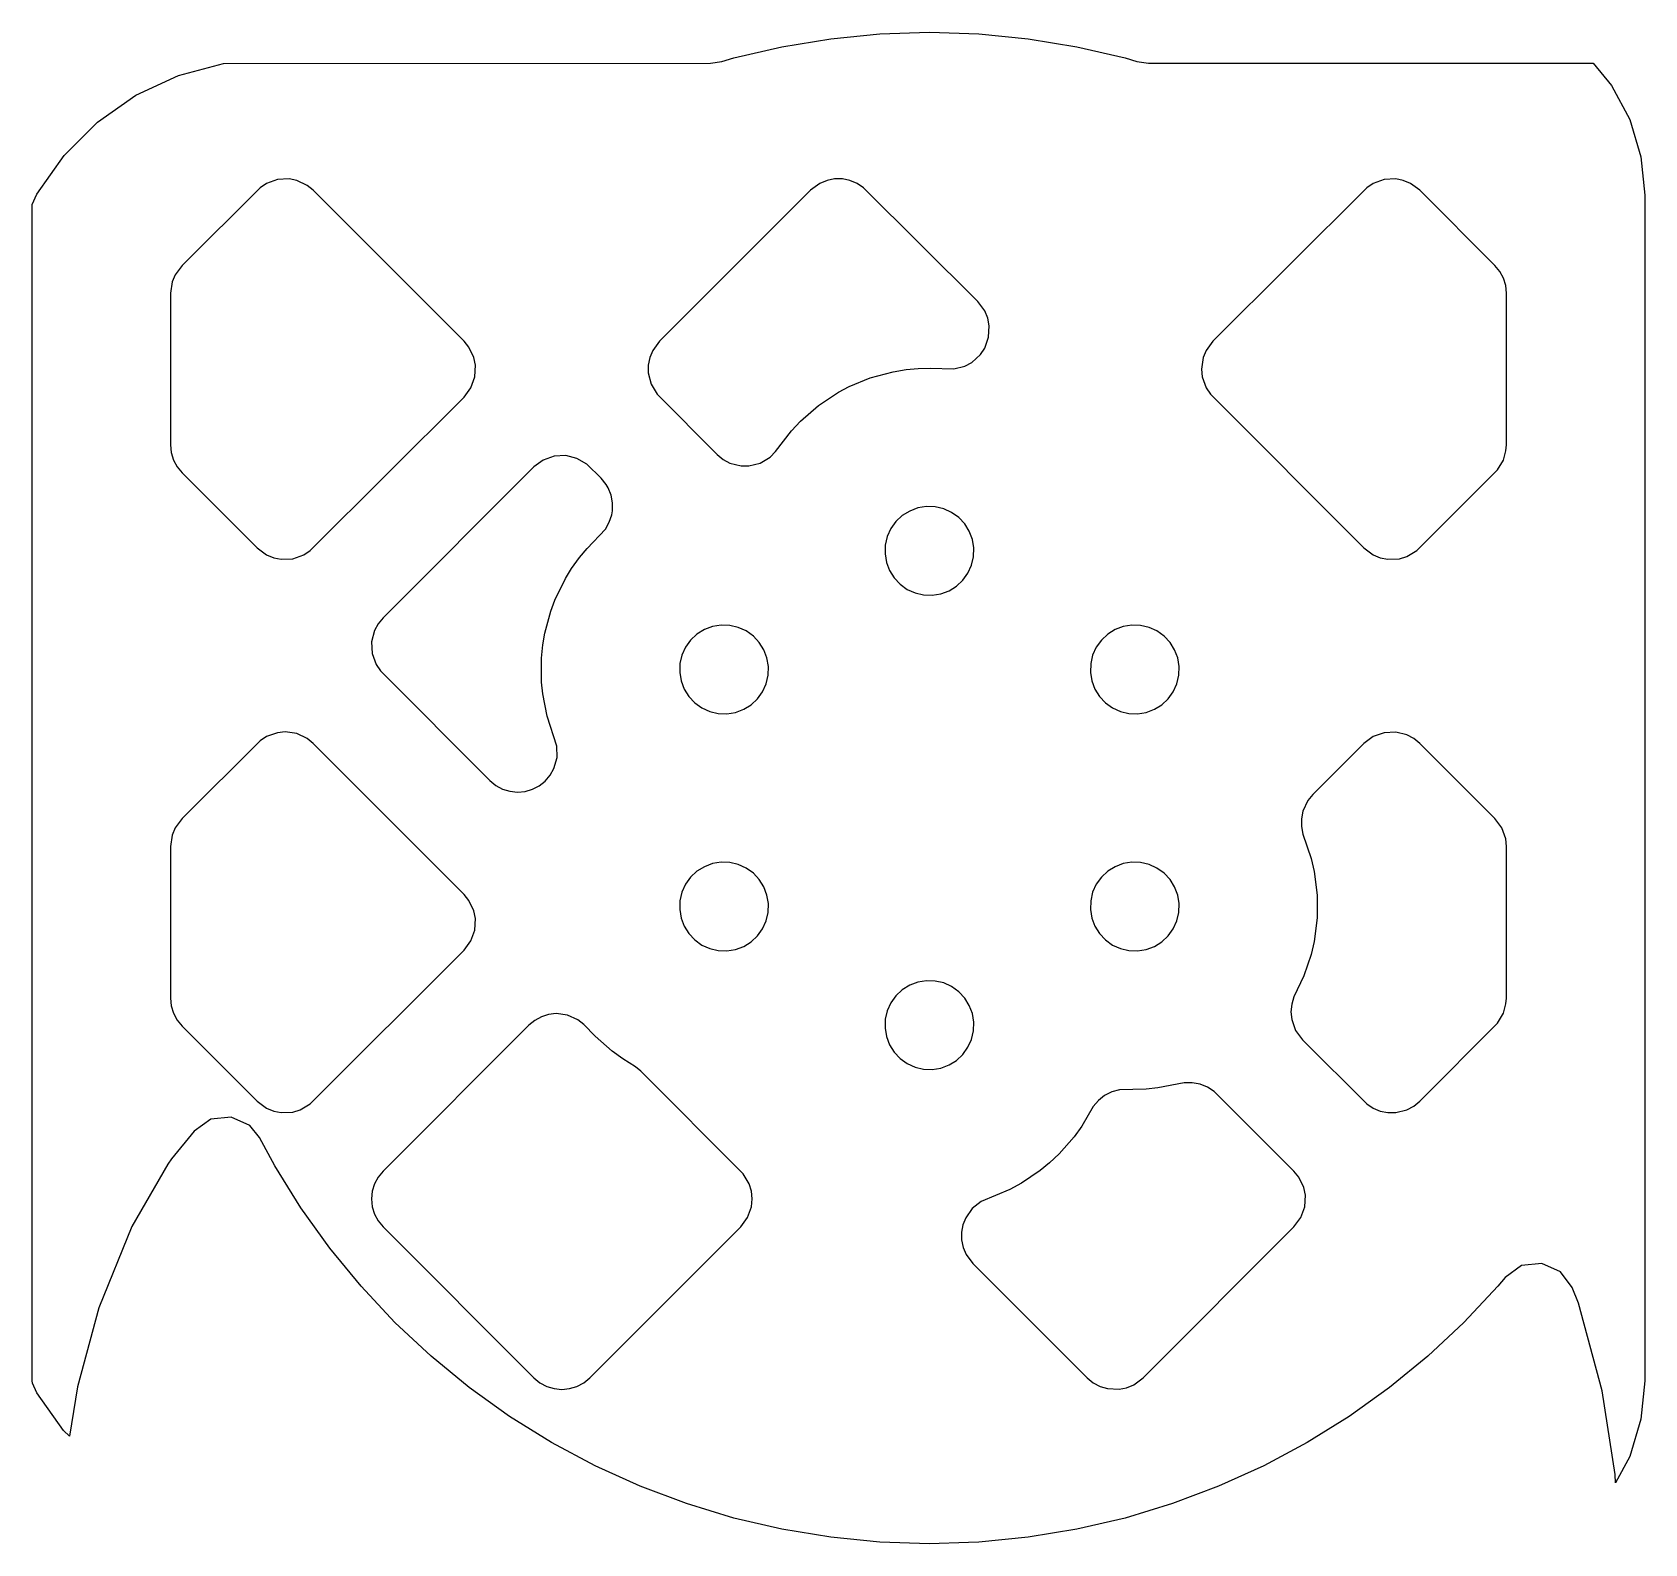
# Model space of a CAD drawing. Header units: millimetres. Extents: x 0 to 81.6, y 0 to 76.5.
import ezdxf

# ---------------------------------------------------------------- set-up
doc = ezdxf.new("R2010")
doc.units = ezdxf.units.MM
doc.layers.add('CUT', color=1, linetype='Continuous')

msp = doc.modelspace()

# ---------------------------------------------------------------- linework, layer by layer
at = {"layer": 'CUT'}
for points in [[(81.6, 68.249), (81.6, 8.249), (81.408, 6.298), (80.839, 4.422), (80.121, 3.08), (80.095, 3.513), (79.441, 7.741), (78.245, 12.179), (77.929, 12.962), (77.343, 13.76), (76.4, 14.187), (75.37, 14.085), (74.529, 13.482), (74.157, 13.03), (72.446, 11.203), (70.619, 9.492), (68.684, 7.904), (66.65, 6.446), (64.524, 5.124), (62.317, 3.945), (60.037, 2.912), (57.695, 2.03), (55.3, 1.303), (52.862, 0.735), (50.392, 0.327), (47.902, 0.082), (47.375, 0.065), (45.4, 0), (42.898, 0.082), (40.408, 0.327), (37.938, 0.735), (35.5, 1.303), (33.105, 2.03), (30.763, 2.912), (28.483, 3.945), (26.276, 5.124), (24.15, 6.446), (22.116, 7.904), (20.181, 9.492), (18.354, 11.203), (16.643, 13.03), (15.055, 14.964), (13.597, 16.999), (12.275, 19.124), (11.507, 20.563), (11.012, 21.166), (10.069, 21.593), (9.039, 21.492), (8.197, 20.889), (7.041, 19.481), (6.854, 19.21), (5.035, 16.054), (3.367, 11.943), (2.287, 7.948), (1.886, 5.453), (1.574, 5.738), (0.239, 7.646), (0.011, 8.134), (0, 8.249), (0, 67.787), (0.24, 68.302), (1.608, 70.255), (3.294, 71.94), (5.247, 73.307), (7.398, 74.31), (9.682, 74.922), (34.319, 74.926), (34.9, 75.012), (35.5, 75.195), (37.938, 75.763), (40.408, 76.171), (42.898, 76.416), (45.4, 76.498), (47.902, 76.416), (50.392, 76.171), (52.862, 75.763), (55.3, 75.195), (55.9, 75.012), (56.481, 74.926), (78.994, 74.927), (79.915, 73.805), (80.839, 72.076), (81.408, 70.2), (81.6, 68.249)], [(22.398, 59.059), (22.426, 59.645), (22.35, 60.029), (22.099, 60.56), (21.85, 60.863), (14.214, 68.499), (13.911, 68.748), (13.381, 68.999), (12.996, 69.075), (12.41, 69.047), (11.857, 68.849), (11.531, 68.631), (7.586, 64.699), (7.236, 64.228), (7.086, 63.866), (7, 63.285), (7, 55.613), (7.038, 55.223), (7.152, 54.848), (7.337, 54.502), (7.586, 54.199), (11.386, 50.399), (11.857, 50.049), (12.219, 49.899), (12.604, 49.823), (13.19, 49.851), (13.743, 50.049), (14.069, 50.267), (21.85, 58.035), (22.2, 58.506), (22.398, 59.059)], [(48.396, 61.06), (48.425, 61.646), (48.349, 62.031), (48.199, 62.393), (47.849, 62.864), (42.069, 68.631), (41.743, 68.849), (41.381, 68.999), (40.996, 69.075), (40.604, 69.075), (40.219, 68.999), (39.857, 68.849), (39.386, 68.499), (31.75, 60.863), (31.4, 60.392), (31.25, 60.029), (31.174, 59.645), (31.174, 59.253), (31.316, 58.684), (31.618, 58.18), (34.657, 55.127), (34.96, 54.879), (35.306, 54.694), (35.875, 54.551), (36.267, 54.551), (36.837, 54.694), (37.34, 54.996), (37.617, 55.273), (38.422, 56.325), (38.88, 56.815), (39.793, 57.609), (40.802, 58.278), (41.337, 58.562), (42.395, 59), (43.563, 59.317), (44.225, 59.427), (44.827, 59.484), (45.433, 59.502), (46.631, 59.46), (47.2, 59.602), (47.546, 59.787), (47.981, 60.181), (48.199, 60.507), (48.396, 61.06)], [(74.576, 55.32), (74.6, 55.613), (74.6, 63.285), (74.562, 63.675), (74.448, 64.05), (74.263, 64.396), (74.014, 64.699), (70.214, 68.499), (69.743, 68.849), (69.381, 68.999), (68.996, 69.075), (68.41, 69.047), (67.857, 68.849), (67.531, 68.631), (59.75, 60.863), (59.4, 60.392), (59.25, 60.029), (59.164, 59.449), (59.202, 59.059), (59.4, 58.506), (59.618, 58.18), (67.386, 50.399), (67.857, 50.049), (68.219, 49.899), (68.604, 49.823), (69.19, 49.851), (69.565, 49.965), (70.069, 50.267), (74.146, 54.344), (74.448, 54.848), (74.576, 55.32)], [(29.327, 52.081), (29.36, 52.279), (29.367, 52.679), (29.294, 53.072), (29.143, 53.443), (29.041, 53.616), (28.788, 53.925), (28.069, 54.631), (27.565, 54.933), (26.996, 55.075), (26.41, 55.047), (25.857, 54.849), (25.386, 54.499), (17.75, 46.863), (17.501, 46.56), (17.316, 46.214), (17.174, 45.645), (17.202, 45.059), (17.4, 44.506), (17.618, 44.18), (23.158, 38.626), (23.458, 38.38), (23.799, 38.196), (24.169, 38.082), (24.554, 38.04), (24.94, 38.074), (25.312, 38.182), (25.656, 38.359), (25.96, 38.6), (26.212, 38.894), (26.402, 39.232), (26.557, 39.791), (26.545, 40.371), (26.062, 41.886), (25.838, 43.009), (25.777, 43.611), (25.773, 44.821), (25.838, 45.489), (25.939, 46.086), (26.236, 47.192), (26.447, 47.76), (26.978, 48.847), (27.296, 49.362), (27.687, 49.908), (28.073, 50.374), (29.004, 51.353), (29.202, 51.701), (29.327, 52.081)], [(47.631, 49.955), (47.645, 50.396), (47.573, 50.831), (47.418, 51.244), (47.185, 51.619), (46.884, 51.941), (46.525, 52.197), (46.123, 52.38), (45.694, 52.48), (45.253, 52.494), (44.818, 52.422), (44.405, 52.267), (44.03, 52.034), (43.708, 51.732), (43.451, 51.374), (43.269, 50.972), (43.169, 50.543), (43.155, 50.102), (43.227, 49.667), (43.382, 49.254), (43.615, 48.879), (43.916, 48.557), (44.275, 48.3), (44.677, 48.118), (45.106, 48.018), (45.547, 48.004), (45.982, 48.076), (46.395, 48.231), (46.77, 48.464), (47.092, 48.765), (47.349, 49.124), (47.531, 49.526), (47.631, 49.955)], [(37.238, 43.955), (37.253, 44.396), (37.181, 44.831), (37.026, 45.244), (36.793, 45.619), (36.491, 45.941), (36.133, 46.197), (35.731, 46.38), (35.301, 46.48), (34.861, 46.494), (34.425, 46.422), (34.013, 46.267), (33.638, 46.034), (33.316, 45.732), (33.059, 45.374), (32.877, 44.972), (32.777, 44.543), (32.763, 44.102), (32.834, 43.667), (32.99, 43.254), (33.223, 42.879), (33.524, 42.557), (33.883, 42.3), (34.284, 42.118), (34.714, 42.018), (35.155, 42.004), (35.59, 42.076), (36.003, 42.231), (36.377, 42.464), (36.699, 42.765), (36.956, 43.124), (37.138, 43.526), (37.238, 43.955)], [(58.023, 43.955), (58.037, 44.396), (57.966, 44.831), (57.81, 45.244), (57.577, 45.619), (57.276, 45.941), (56.917, 46.197), (56.516, 46.38), (56.086, 46.48), (55.645, 46.494), (55.21, 46.422), (54.797, 46.267), (54.423, 46.034), (54.101, 45.732), (53.844, 45.374), (53.662, 44.972), (53.562, 44.543), (53.547, 44.102), (53.619, 43.667), (53.774, 43.254), (54.007, 42.879), (54.309, 42.557), (54.667, 42.3), (55.069, 42.118), (55.499, 42.018), (55.939, 42.004), (56.375, 42.076), (56.787, 42.231), (57.162, 42.464), (57.484, 42.765), (57.741, 43.124), (57.923, 43.526), (58.023, 43.955)], [(22.398, 31.059), (22.426, 31.645), (22.35, 32.029), (22.099, 32.56), (21.85, 32.863), (14.214, 40.499), (13.911, 40.748), (13.381, 40.999), (12.8, 41.085), (12.41, 41.047), (11.857, 40.849), (11.531, 40.631), (7.586, 36.699), (7.236, 36.228), (7.086, 35.866), (7, 35.285), (7, 27.613), (7.038, 27.223), (7.152, 26.848), (7.337, 26.502), (7.586, 26.199), (11.386, 22.399), (11.857, 22.049), (12.219, 21.899), (12.604, 21.823), (13.19, 21.851), (13.565, 21.965), (14.069, 22.267), (21.85, 30.035), (22.2, 30.506), (22.398, 31.059)], [(74.576, 27.32), (74.6, 27.613), (74.6, 35.285), (74.562, 35.675), (74.364, 36.228), (74.014, 36.699), (70.214, 40.499), (69.911, 40.748), (69.565, 40.933), (68.996, 41.075), (68.41, 41.047), (67.857, 40.849), (67.386, 40.499), (64.798, 37.912), (64.549, 37.608), (64.298, 37.078), (64.222, 36.693), (64.222, 36.301), (64.298, 35.917), (64.721, 34.675), (64.874, 34.022), (65.027, 32.821), (65.027, 31.676), (64.874, 30.476), (64.721, 29.823), (64.353, 28.738), (63.849, 27.682), (63.735, 27.306), (63.697, 26.916), (63.735, 26.526), (63.933, 25.973), (64.283, 25.502), (67.531, 22.267), (67.857, 22.049), (68.219, 21.899), (68.604, 21.823), (68.996, 21.823), (69.565, 21.965), (69.911, 22.15), (70.214, 22.399), (74.146, 26.344), (74.448, 26.848), (74.576, 27.32)], [(37.238, 31.955), (37.253, 32.396), (37.181, 32.831), (37.026, 33.244), (36.793, 33.619), (36.491, 33.941), (36.133, 34.197), (35.731, 34.38), (35.301, 34.48), (34.861, 34.494), (34.425, 34.422), (34.013, 34.267), (33.638, 34.034), (33.316, 33.732), (33.059, 33.374), (32.877, 32.972), (32.777, 32.543), (32.763, 32.102), (32.834, 31.667), (32.99, 31.254), (33.223, 30.879), (33.524, 30.557), (33.883, 30.3), (34.284, 30.118), (34.714, 30.018), (35.155, 30.004), (35.59, 30.076), (36.003, 30.231), (36.377, 30.464), (36.699, 30.765), (36.956, 31.124), (37.138, 31.526), (37.238, 31.955)], [(58.023, 31.955), (58.037, 32.396), (57.966, 32.831), (57.81, 33.244), (57.577, 33.619), (57.276, 33.941), (56.917, 34.197), (56.516, 34.38), (56.086, 34.48), (55.645, 34.494), (55.21, 34.422), (54.797, 34.267), (54.423, 34.034), (54.101, 33.732), (53.844, 33.374), (53.662, 32.972), (53.562, 32.543), (53.547, 32.102), (53.619, 31.667), (53.774, 31.254), (54.007, 30.879), (54.309, 30.557), (54.667, 30.3), (55.069, 30.118), (55.499, 30.018), (55.939, 30.004), (56.375, 30.076), (56.787, 30.231), (57.162, 30.464), (57.484, 30.765), (57.741, 31.124), (57.923, 31.526), (58.023, 31.955)], [(47.631, 25.955), (47.645, 26.396), (47.573, 26.831), (47.418, 27.244), (47.185, 27.619), (46.884, 27.941), (46.525, 28.197), (46.123, 28.38), (45.694, 28.48), (45.253, 28.494), (44.818, 28.422), (44.405, 28.267), (44.03, 28.034), (43.708, 27.732), (43.451, 27.374), (43.269, 26.972), (43.169, 26.543), (43.155, 26.102), (43.227, 25.667), (43.382, 25.254), (43.615, 24.879), (43.916, 24.557), (44.275, 24.3), (44.677, 24.118), (45.106, 24.018), (45.547, 24.004), (45.982, 24.076), (46.395, 24.231), (46.77, 24.464), (47.092, 24.765), (47.349, 25.124), (47.531, 25.526), (47.631, 25.955)], [(36.398, 17.059), (36.436, 17.449), (36.398, 17.839), (36.284, 18.214), (35.982, 18.718), (30.795, 23.918), (30.528, 24.142), (29.894, 24.537), (29.349, 24.928), (28.488, 25.683), (27.916, 26.288), (27.612, 26.523), (27.086, 26.757), (26.515, 26.831), (26.133, 26.788), (25.767, 26.673), (25.429, 26.49), (25.132, 26.245), (17.75, 18.863), (17.501, 18.56), (17.316, 18.214), (17.202, 17.839), (17.164, 17.449), (17.202, 17.059), (17.316, 16.684), (17.501, 16.338), (17.75, 16.035), (25.386, 8.399), (25.689, 8.15), (26.035, 7.965), (26.41, 7.851), (26.8, 7.813), (27.19, 7.851), (27.565, 7.965), (27.911, 8.15), (28.214, 8.399), (35.85, 16.035), (36.2, 16.506), (36.398, 17.059)], [(64.398, 17.059), (64.426, 17.645), (64.35, 18.029), (64.099, 18.56), (63.85, 18.863), (59.809, 22.89), (59.47, 23.113), (59.094, 23.263), (58.695, 23.335), (58.29, 23.324), (56.968, 23.071), (56.365, 23.014), (55.016, 22.98), (54.627, 22.872), (54.268, 22.688), (53.952, 22.435), (53.694, 22.125), (53.111, 21.136), (52.721, 20.59), (51.966, 19.729), (51.476, 19.271), (51.007, 18.888), (50.055, 18.252), (49.463, 17.936), (48.024, 17.329), (47.57, 16.973), (47.236, 16.501), (47.095, 16.142), (47.026, 15.762), (47.031, 15.376), (47.11, 14.999), (47.259, 14.643), (47.605, 14.18), (53.386, 8.399), (53.689, 8.15), (54.035, 7.965), (54.41, 7.851), (54.996, 7.823), (55.381, 7.899), (55.743, 8.049), (56.214, 8.399), (63.85, 16.035), (64.2, 16.506), (64.398, 17.059)]]:
    msp.add_lwpolyline(points, close=True, dxfattribs=at)

doc.saveas('drawing.dxf')
